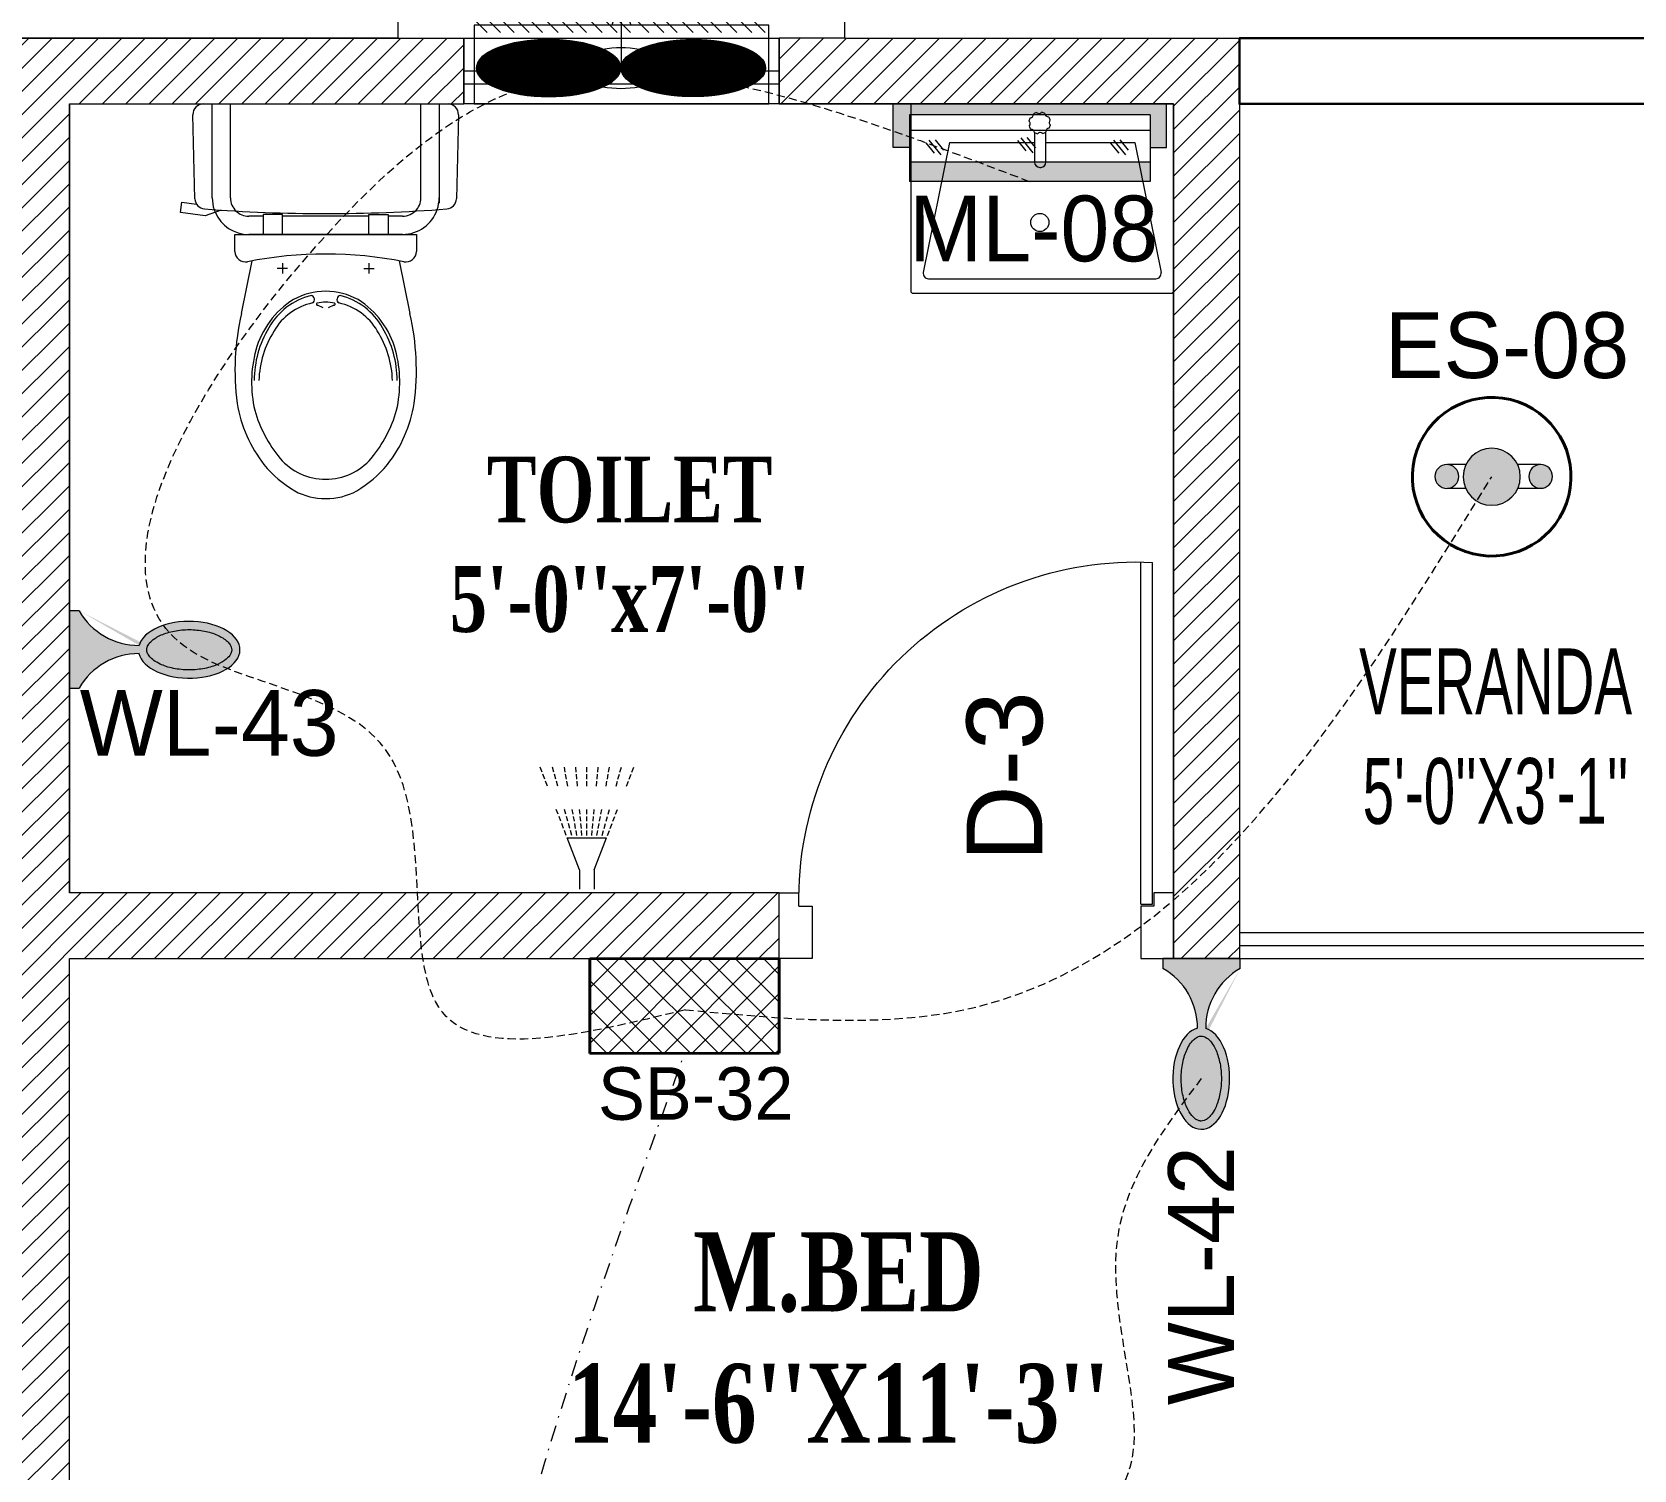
# Model space of a CAD drawing. Header units: inches. Extents: x 109699 to 44449955, y -10987 to 15824140.
# Drawn here: x 197866.7 to 197988.6, y -3349 to -3239.6 of the extents above; entities that cross this region are included whole.
import ezdxf

# ---------------------------------------------------------------- set-up
doc = ezdxf.new("R2010")
doc.units = ezdxf.units.IN
doc.header["$LTSCALE"] = 5
doc.header["$MEASUREMENT"] = 0
for name, pattern in [('ACAD_ISO03W100', [30, 12, -18]), ('DASHDOT', [1, 0.5, -0.25, 0, -0.25]), ('DASHED2', [0.375, 0.25, -0.125])]:
    doc.linetypes.add(name, pattern=pattern)
doc.layers.get('0').update_dxf_attribs({"color": 123})
for name, color, linetype, lineweight in [('@NORMAL', 7, 'Continuous', 5), ('dotted', 8, 'ACAD_ISO03W100', 5), ('E-Con-Point', 5, 'DASHED2', 13), ('E-ES-Energy Saver-Light', 140, 'Continuous', 13), ('E-EX-Exhaust-Fan', 190, 'Continuous', 13), ('E-ML-Mirror-Light', 6, 'Continuous', 13), ('E-SB-Switch-Board', 106, 'Continuous', 18), ('E-WL-Wall-Light', 232, 'Continuous', 15), ('fixture', 255, 'Continuous', 0), ('glass', 140, 'Continuous', 18), ('ha', 252, 'Continuous', 5), ('Low Height wall --- 2', 252, 'Continuous', 30), ('SB', 1, 'DASHDOT', 20), ('WALL-1', 8, 'Continuous', 9), ('wll 01', 7, 'Continuous', 9)]:
    doc.layers.add(name, color=color, linetype=linetype, lineweight=lineweight)
doc.layers.add('T', color=8, linetype='Continuous')
doc.styles.get("Standard").update_dxf_attribs({"font": 'times.ttf'})
doc.styles.add('style2', font='ARIALN.TTF', dxfattribs={"width": 0.75, "height": 3})
doc.styles.add('TEXT-3', font='arial.ttf')

# ---------------------------------------------------------------- blocks, each defined once
blk = doc.blocks.new('bgtrfv')
at = {"layer": 'fixture'}
for p, q in [((21441.97229669015, -26164.40491112152), (21441.97229669015, -26138.40491112152)), ((21442.86003956014, -26164.40491112152), (21442.86003956014, -26138.40491112152)), ((21440.36849646348, -26163.54399991067), (21441.86849646348, -26163.54399991067)), ((21441.86849646348, -26163.54399991067), (21441.86849646348, -26164.54399991067)), ((21470.37322828309, -26163.54399991058), (21468.86849646354, -26163.54399991058)), ((21468.86849646354, -26164.54399991055), (21468.86849646354, -26163.54399991058)), ((21441.86849646348, -26164.54399991067), (21442.86849646348, -26164.54399991067)), ((21442.86003956014, -26164.40491112152), (21441.97229669015, -26164.40491112152)), ((21442.86849646348, -26164.54399991067), (21442.86849646348, -26168.54399991067)), ((21467.86849646354, -26164.54399991055), (21467.86849646354, -26168.54399991055)), ((21468.86849646354, -26164.54399991055), (21467.86849646354, -26164.54399991055)), ((21442.86849646348, -26168.54399991067), (21440.36849646348, -26168.54399991058)), ((21467.86849646354, -26168.54399991055), (21470.36849646351, -26168.54399991055))]:
    blk.add_line(p, q, dxfattribs=at)
blk.add_arc((21443.20467689397, -26164.04399991055), 25.66868977762097, 358.8838658305763, 92.75188722137418, dxfattribs=at)
blk = doc.blocks.new('nhjkkl')
at = {"layer": 'fixture'}
for p, q in [((143549.5901182657, 406.7664480220853), (143549.4378542114, 413.1605533693012)), ((143550.2312347457, 413.9730671772784), (143568.8430790594, 413.9730671772793)), ((143550.9065610597, 406.8304476761043), (143550.9065610476, 413.9730520486739)), ((143552.2954045853, 406.8304476553101), (143552.295404572, 413.9730369089164)), ((143566.7790000358, 406.8304174008415), (143566.7790000629, 413.9730217734107)), ((143568.1677981537, 413.9730520292499), (143568.1677527493, 408.0151220831901)), ((143569.6365050042, 413.160553386321), (143569.4842561156, 406.7664480432288)), ((143568.1677527493, 408.0151220831901), (143568.1677981597, 406.4336438885)), ((143548.4963421248, 405.7263631810149), (143548.607251598, 406.5122054251713)), ((143548.607251598, 406.5122054251713), (143549.7157409937, 406.3564144534005)), ((143551.5813878428, 405.9018777620411), (143550.3819850576, 405.4614186200849)), ((143568.1677981597, 406.4336438885), (143568.1677981659, 406.8304930909451)), ((143550.3819850576, 405.4614186200849), (143548.4963421248, 405.7263631810149)), ((143554.79288887, 405.4416192904139), (143553.6842026946, 405.441619307019)), ((143556.26127781, 405.5678778112876), (143554.7929191489, 405.5678777931987)), ((143554.7929191489, 405.5678777931987), (143554.7929191657, 404.0528211996536)), ((143562.8130511395, 405.4416192901674), (143556.2612324133, 405.4415738736677)), ((143556.261277828, 404.0528211778994), (143556.26127781, 405.5678778112876)), ((143562.8130813948, 404.0528211994076), (143562.8130814172, 405.5678777923752)), ((143562.8130814172, 405.5678777923752), (143564.2813946441, 405.5678778099075)), ((143565.3901262533, 405.4416192910601), (143564.2813644056, 405.4416193076988)), ((143564.2813946441, 405.5678778099075), (143564.2813946615, 404.0528211776734)), ((143552.6374877589, 404.0528211924245), (143566.4367957518, 404.0528211854942)), ((143552.6374877788, 402.7586299086117), (143552.6374877589, 404.0528211924245)), ((143565.3901262723, 404.052821200891), (143553.6842329504, 404.0527757819953)), ((143554.7929191657, 404.0528211996536), (143556.261277828, 404.0528211778994)), ((143564.2813946615, 404.0528211776734), (143562.8130813948, 404.0528211994076)), ((143566.4367957518, 404.0528211854942), (143566.4367957728, 402.7586601782943)), ((143553.1271576377, 398.0362349681834), (143553.9518113588, 402.0500473916766)), ((143556.6404317734, 401.4735209071393), (143555.8468090396, 401.4735208790955)), ((143556.2436128532, 401.8703246815119), (143556.2436128408, 401.076701986922)), ((143562.4338063848, 401.4735208998579), (143563.2274290794, 401.4735208880586)), ((143562.8306252776, 401.870324702267), (143562.8306253056, 401.0767019672573)), ((143565.1223207889, 402.0500776611082), (143565.9471258924, 398.0362349753721)), ((143559.3387398673, 398.4577576346321), (143558.9106931205, 398.6640308240756)), ((143560.1635449936, 398.6640308047001), (143559.7355133987, 398.4577576290383))]:
    blk.add_line(p, q, dxfattribs=at)
for centre, radius, start, end in [((143550.2312440123, 413.179452317064), 0.7936148602690781, 90.00066901502818, 181.3645564982883), ((143568.8430925063, 413.179430154478), 0.7936370229151675, 358.63708330143, 90.00097078565905), ((143550.3835517447, 406.7852967886536), 0.7936573326114393, 181.3608597506466, 265.4936567333053), ((143559.3313820936, 520.4146619905953), 114.7747799088793, 265.4974651529274, 270.1027383364831), ((143553.6835439005, 406.8302100781168), 2.776982850894335, 179.9950977868233, 198.7247616892986), ((143553.6641671368, 406.8219761162256), 2.755988833818937, 198.6919603846717, 203.1962037287053), ((143553.6840397306, 406.830291598628), 1.388635154058973, 179.9935610234081, 226.0579730208608), ((143553.6842363313, 406.8306462703642), 1.389026963752532, 226.0622858634653, 269.9986125244432), ((143559.7429846886, 520.4144736201536), 114.7745915251009, 269.8972652920607, 274.5025384751385), ((143565.3900826332, 406.8305070130612), 2.777685812513137, 270.0009001508976, 341.2746753299377), ((143565.3900696894, 406.8304403121767), 1.388821022269026, 270.0023335401336, 318.9044295561592), ((143565.3903243654, 406.8303071959601), 1.388675674785373, 313.9401349780949, 0.004546975725653977), ((143565.3906436726, 406.8305070680519), 2.777154493287228, 341.2709583579591, 359.9997116367785), ((143568.6908150557, 406.7853051890736), 0.7936651105025501, 274.5057515234096, 358.6385485059807), ((143553.6842451597, 406.830626965949), 2.777851183980603, 203.1970942653883, 269.9997481717924), ((143553.4310986414, 402.7586261222484), 0.7936108626023987, 179.9997266385257, 281.154795170795), ((143559.5371957675, 371.7938538244518), 30.76746556976699, 78.84496378673161, 101.1553274581742), ((143565.6431621761, 402.758675070728), 0.7936335968594284, 258.8438563195717, 359.9989248519769), ((143559.5371492295, 394.6434052969737), 5.084142630955329, 90.00008428513468, 118.9405262423073), ((143559.5371191747, 394.6434638445119), 5.0840840834616, 61.05930362467164, 89.999745580456), ((143560.6030199971, 393.4904633605145), 6.619506932955108, 122.1868749793399, 164.6422486899968), ((143559.691574243, 394.4271028772321), 5.141188323198548, 104.2497094621876, 150.61330759848), ((143559.4569603147, 394.4903639536053), 4.443393787718942, 101.8529499143643, 150.0038868718224), ((143558.3670353377, 399.1001076362847), 0.3155730422259372, 304.1716716939285, 79.21640439466078), ((143558.9034807952, 398.7448373456175), 0.08112774840026897, 120.2938259573558, 275.1003766384382), ((143559.5371535633, 395.9875161606467), 2.906734715241127, 90.00023231647822, 103.4195897572691), ((143559.5371073564, 395.9877092781937), 2.906541597874001, 76.57996402864104, 89.99932147006473), ((143560.1707573169, 398.7448373461996), 0.08112776809779704, 264.8996260535975, 59.706176732827), ((143560.7072330775, 399.1001138847403), 0.3155697011984737, 100.7865058950931, 235.831238595057), ((143559.6173005208, 394.4904147853488), 4.443348715976101, 29.99569182148486, 78.14662877954265), ((143559.3826715294, 394.427120612819), 5.141172952833982, 29.38656240975397, 75.7501605465209), ((143558.4712257037, 393.4904828698247), 6.619494466593977, 15.35760583437553, 57.81297954471867), ((143572.2223725796, 393.6842009728691), 19.58487767572048, 167.1608948101009, 187.3028875654185), ((143546.851903473, 393.6842435729975), 19.58487550162758, 352.6969860827403, 12.83897883790706), ((143561.8666311087, 392.9471293959111), 7.765781522712604, 148.9734116776313, 180.0370825543271), ((143561.9397062611, 392.7187179168407), 7.485059714963107, 147.7595450529205, 178.2898013246998), ((143557.1345394465, 392.7186902103006), 7.485068091722362, 1.71040899528419, 32.24066526655368), ((143557.2076145146, 392.9471021420416), 7.765789141801811, 359.9631185417419, 31.02678941811098), ((143563.4260475728, 392.801147338552), 9.524650229934462, 165.1413266773221, 192.8659346269845), ((143555.6481905647, 392.8011472918486), 9.524650235689958, 347.1340656589409, 14.85867360866212), ((143563.0484980828, 392.9327481596404), 10.39841761455111, 189.6220183945854, 217.9117471889267), ((143556.0257778566, 392.9327181524561), 10.39840516526215, 322.0884090897869, 350.378137884462), ((143563.9317907136, 393.5092300994431), 10.19175081845734, 196.1153299050868, 219.5232582581568), ((143555.1424550462, 393.5091935918356), 10.19173337833671, 320.4769270377624, 343.8848553902324), ((143561.7342255453, 392.2455549454055), 8.94320625309545, 219.6122136137997, 239.3816435217801), ((143559.5040281406, 389.9617490593175), 4.519470302409078, 220.5550458037677, 270.4192277752593), ((143559.5701948642, 389.961814163333), 4.519535626071895, 269.580394858351, 319.4445768290443), ((143557.3400579794, 392.2455549029521), 8.94320622922971, 300.6183568637677, 320.3877867722666), ((143559.4418071491, 388.7049738406661), 4.731726761745959, 241.4348748081609, 271.1544712317944), ((143559.6324764107, 388.7049738002104), 4.731726720728004, 268.8455291001113, 298.565125525756)]:
    blk.add_arc(centre, radius, start, end, dxfattribs=at)
blk = doc.blocks.new('qplaz')
at = {"layer": 'fixture'}
for p, q in [((143569.7800132462, 341.4142088231699), (143569.7800132462, 321.8142088231655)), ((143584.1800132462, 341.61420882317), (143569.9800132462, 341.61420882317)), ((143584.1800132462, 321.6142088231654), (143584.1800132462, 341.61420882317)), ((143570.8861369331, 340.2625714804694), (143570.8861369331, 322.965846165866)), ((143581.2560437616, 338.6539164940569), (143571.3654443752, 340.6546305699137)), ((143581.2560437616, 338.6539164940569), (143581.2560437616, 332.2000209122216)), ((143579.3593405762, 331.8000209122216), (143579.3593405762, 331.7265742452862)), ((143582.0060121824, 332.2000209122216), (143579.7593405762, 332.2000209122216)), ((143579.7593405762, 331.3265742452861), (143582.0559613498, 331.3265742452861)), ((143581.2560437616, 331.3265742452861), (143581.2560437616, 324.5745011522785)), ((143581.2560437616, 324.5745011522785), (143571.3654443752, 322.5737870764217)), ((143569.9800132462, 321.6142088231654), (143584.1800132462, 321.6142088231654))]:
    blk.add_line(p, q, dxfattribs=at)
blk.add_circle((143575.1723653077, 331.7897488839506), 0.6913263923410093, dxfattribs=at)
for centre, radius, start, end in [((143569.9800132462, 341.4142088231699), 0.2000000000000455, 90, 180), ((143571.2861369331, 340.2625714804694), 0.4000000000000909, 78.56426997742129, 180), ((143579.7593405762, 331.8000209122216), 0.399999999999909, 90, 180), ((143579.7593405762, 331.7265742452862), 0.4000000000000909, 180, 270), ((143582.7354837368, 331.8035851411277), 0.8302349482081128, 151.4778612968022, 170.068074453921), ((143581.7676264227, 331.7482369799126), 0.2488769175943618, 313.6286890804716, 52.9172466688434), ((143582.7354837368, 331.8035851411277), 0.8302349482082407, 196.4778612963691, 215.0680744545824), ((143582.0119682067, 332.4488265509969), 0.248876917594301, 268.6286890816223, 7.917246669584689), ((143582.7354837368, 331.8035851411277), 0.8302349482082407, 106.4778612964865, 125.0680744547195), ((143582.6801355756, 332.7714424551863), 0.2488769175942959, 223.6286890812177, 322.9172466696585), ((143582.7354837368, 331.8035851411277), 0.8302349482088563, 61.4778612960077, 80.06807445479153), ((143583.3807251467, 332.5271006712389), 0.248876917594301, 178.6286890807749, 277.9172466688938), ((143582.7354837368, 331.8035851411277), 0.830234948208255, 16.47786129636911, 35.06807445458243), ((143583.7033410509, 331.8589333023399), 0.2488769175943618, 133.6286890804716, 232.9172466688434), ((143582.7354837368, 331.8035851411277), 0.8302349482084354, 331.4778612968021, 350.0680744541255), ((143582.0902423269, 331.0800696110165), 0.2488769175944828, 358.6286890807748, 97.9172466688938), ((143582.7354837368, 331.8035851411277), 0.8302349482086144, 241.4778612960077, 260.0680744547915), ((143582.790831898, 330.8357278270691), 0.2488769175942959, 43.62868908121773, 142.9172466696585), ((143582.7354837368, 331.8035851411277), 0.8302349482082931, 286.4778612964865, 305.0680744547195), ((143583.4589992669, 331.1583437312556), 0.2488769175944828, 88.62868908162226, 187.9172466695847), ((143571.2861369331, 322.965846165866), 0.4000000000000909, 180, 281.4357300225787), ((143569.9800132462, 321.8142088231655), 0.2000000000000455, 180, 270)]:
    blk.add_arc(centre, radius, start, end, dxfattribs=at)
blk = doc.blocks.new('bhgy')
at = {"layer": 'fixture'}
for p, q in [((143575.2772015615, 368.1126747355272), (143574.8957682036, 368.2586983371991)), ((143575.2772015615, 368.1126747355272), (143574.9022015615, 368.2562354637309)), ((143575.8127015615, 367.9076700157136), (143575.4377015615, 368.0512307438592)), ((143575.8127015615, 367.9076700157136), (143575.4377015615, 368.0512307438592)), ((143575.2772015615, 367.2064695406123), (143574.9022015615, 367.3118651087395)), ((143575.8127015615, 367.0559646693407), (143575.4377015615, 367.161360237468)), ((143576.3482015615, 367.7026652958418), (143575.9732015615, 367.8462260240456)), ((143576.3482015615, 367.7026652958418), (143575.9732015615, 367.8462260240456)), ((143576.3482015615, 366.9054597980401), (143575.9732015615, 367.0108553661673)), ((143578.4902015615, 366.8826464164711), (143578.1152015615, 367.0262071446457)), ((143578.4902015615, 366.8826464164711), (143578.1152015615, 367.0262071446457)), ((143579.0257015615, 366.6776416966284), (143578.6507015615, 366.821202424803)), ((143579.0257015615, 366.6776416966284), (143578.6507015615, 366.821202424803)), ((143575.2772015615, 366.3458920605888), (143574.9022015615, 366.4150440963974)), ((143575.8127015615, 366.2471429534605), (143575.4377015615, 366.3162949892401)), ((143576.3482015615, 366.1483938463032), (143575.9732015615, 366.2175458821118)), ((143578.4902015615, 366.3034403129247), (143578.1152015615, 366.408835881052)), ((143578.4902015615, 365.7533974177902), (143578.1152015615, 365.8225494535989)), ((143579.0257015615, 366.1529354416241), (143578.6507015615, 366.2583310097514)), ((143579.0257015615, 365.654648310662), (143578.6507015615, 365.7238003464706)), ((143579.5612015615, 366.4726369767857), (143579.1862015615, 366.6161977049603)), ((143579.5612015615, 366.4726369767857), (143579.1862015615, 366.6161977049603)), ((143579.5612015615, 366.0024305703816), (143579.1862015615, 366.1078261385089)), ((143579.5612015615, 365.5558992035337), (143579.1862015615, 365.6250512393424)), ((143580.0967015615, 366.2676322569139), (143579.7217015615, 366.4111929851176)), ((143580.0967015615, 366.2676322569139), (143579.7217015615, 366.4111929851176)), ((143580.0967015615, 365.851925699081), (143579.7217015615, 365.9573212672083)), ((143582.7198980097, 365.2664250417263), (143580.2842015615, 366.2039250417263)), ((143580.2842015615, 366.2039250417263), (143580.2842015615, 363.2039250417263)), ((143582.7119899517, 365.2664250417263), (143580.2842015615, 366.1958518928266)), ((143582.7119899517, 365.2664250417263), (143580.2842015615, 366.1958518928266)), ((143575.2772015615, 365.513992717734), (143574.9022015615, 365.5481090113869)), ((143575.2772015615, 364.6958867461478), (143574.9022015615, 364.6955482104211)), ((143575.8127015615, 365.4652746504696), (143575.4377015615, 365.4993909440934)), ((143575.8127015615, 364.6963701751781), (143575.4377015615, 364.6960316394513)), ((143576.3482015615, 365.416556583147), (143575.9732015615, 365.4506728767708)), ((143576.3482015615, 364.6968536041793), (143575.9732015615, 364.6965150684525)), ((143578.4902015615, 365.2216843139729), (143578.1152015615, 365.2558006075967)), ((143578.4902015615, 364.6987873203004), (143578.1152015615, 364.6984487845737)), ((143579.0257015615, 365.1729662466794), (143578.6507015615, 365.2070825403032)), ((143579.0257015615, 364.6992707493016), (143578.6507015615, 364.6989322135748)), ((143579.5612015615, 365.1242481793859), (143579.1862015615, 365.1583644730097)), ((143579.5612015615, 364.6997541783319), (143579.1862015615, 364.6994156426051)), ((143580.0967015615, 365.4571500964055), (143579.7217015615, 365.5263021322141)), ((143580.0967015615, 365.0755301120923), (143579.7217015615, 365.1096464057161)), ((143580.0967015615, 364.7002376073331), (143579.7217015615, 364.6998990716063)), ((143582.7119899517, 365.2664250417263), (143584.1813158786, 365.2664250417263)), ((143575.2772015615, 363.8776450359553), (143574.9022015615, 363.8428459541872)), ((143575.8127015615, 363.9273381247301), (143575.4377015615, 363.892539042962)), ((143575.8127015615, 363.1450783686421), (143575.4377015615, 363.0752260035777)), ((143576.3482015615, 363.9770312135049), (143575.9732015615, 363.9422321317077)), ((143576.3482015615, 363.2448275459872), (143575.9732015615, 363.1749751808936)), ((143578.4902015615, 364.1758035685168), (143578.1152015615, 364.1410044867487)), ((143578.4902015615, 363.643824255251), (143578.1152015615, 363.5739718901866)), ((143579.0257015615, 364.2254966572916), (143578.6507015615, 364.1906975755235)), ((143579.0257015615, 363.743573432567), (143578.6507015615, 363.6737210675026)), ((143579.0257015615, 363.2448656472668), (143578.6507015615, 363.138739153085)), ((143579.5612015615, 364.2751897460373), (143579.1862015615, 364.2403906642692)), ((143579.5612015615, 363.843322609883), (143579.1862015615, 363.7734702448186)), ((143579.5612015615, 363.3964142809971), (143579.1862015615, 363.2902877868153)), ((143580.0967015615, 364.3248828348121), (143579.7217015615, 364.290083753044)), ((143580.0967015615, 363.943071787199), (143579.7217015615, 363.8732194221345)), ((143580.0967015615, 363.5479629147273), (143579.7217015615, 363.4418364205164)), ((143580.0967015615, 363.1317562580632), (143579.7217015615, 362.9874186907662)), ((143582.7198980097, 364.1414250417263), (143580.2842015615, 363.2039250417263)), ((143582.7198980097, 364.1414250417263), (143584.1813158786, 364.1414250417263)), ((143575.2772015615, 363.0453291913261), (143574.9022015615, 362.9754768262617)), ((143575.2772015615, 362.1840252112713), (143574.9022015615, 362.0778987170604)), ((143575.8127015615, 362.3355738449725), (143575.4377015615, 362.2294473507616)), ((143576.3482015615, 362.4871224787028), (143575.9732015615, 362.3809959844918)), ((143578.4902015615, 363.0933170135656), (143578.1152015615, 362.9871905193838)), ((143578.4902015615, 362.5134141197602), (143578.1152015615, 362.3690765524632)), ((143579.0257015615, 362.7195281658612), (143578.6507015615, 362.5751905985642)), ((143579.5612015615, 362.9256422119913), (143579.1862015615, 362.7813046446943)), ((143575.2772015615, 361.2767298431543), (143574.9022015615, 361.1323922758572)), ((143575.8127015615, 361.4828438892844), (143575.4377015615, 361.3385063219873)), ((143576.3482015615, 361.6889579353854), (143575.9732015615, 361.5446203680883))]:
    blk.add_line(p, q, dxfattribs=at)
blk = doc.blocks.new('A$C4DCB0E22')
h = blk.add_hatch()
h.set_pattern_fill('ANSI37', color=256, scale=15, angle=90.05046403147966, style=0)
h.set_pattern_definition([(135.0504640314797, (0, 0), (-1.324656962164393, -1.326992438783809), []), (225.0504640314796, (0, 0), (1.326992438783809, -1.324656962164393), [])])
h.paths.add_polyline_path([(0.0158499618895469, -4.176303718850249e-06), (-3.779117417224143e-06, 17.9999888419976), (8.999992730033242, 18.00791571250107), (9.015846471040199, 0.007922694199763214)])
at = {"lineweight": 40}
for p, q in [((-3.779117417224143e-06, 17.9999888419976), (8.999992730033242, 18.00791571250107)), ((0.0158499618895469, -4.176303718850249e-06), (-3.779117417224143e-06, 17.9999888419976)), ((9.015846471040199, 0.007922694199763214), (8.999992730033242, 18.00791571250107)), ((0.0158499618895469, -4.176303718850249e-06), (9.015846471040199, 0.007922694199763214))]:
    blk.add_line(p, q, dxfattribs=at)
blk = doc.blocks.new('E-W-LIGHT')
at = {"linetype": 'ByBlock', "ltscale": 0.5}
h = blk.add_hatch(color=256, dxfattribs=at)
h.dxf.hatch_style = 1
h.set_gradient(color1=(255, 255, 255), color2=(255, 255, 0), name='CYLINDER')
edge = h.paths.add_edge_path()
edge.add_spline(control_points=[(-96.71110423948552, 1.235367220396483), (-96.8976251288622, 1.235367220396483), (-97.08530367817384, 1.204590695443009), (-97.49532330615068, 1.060408411101338), (-97.71769888777162, 0.9452617532663472), (-98.18859363857634, 0.6007580769133996), (-98.4360601757027, 0.3712016227401077), (-98.9274233233457, -0.2076466389563343), (-99.17095937526851, -0.5565722783421756), (-99.79256403547286, -1.649000525487912), (-100.1403411294208, -2.496475964584042), (-100.6655547252501, -4.389078901701514), (-100.8435119435345, -5.433326140728264), (-100.996858843053, -7.577941591604359), (-100.9723680002039, -8.677864733885961), (-100.7253955626443, -10.7881619923927), (-100.5027117058065, -11.79805679996582), (-99.90205506231798, -13.59089832466863), (-99.52349327352754, -14.37265162368595), (-98.79708591162027, -15.46144462183512), (-98.46289770719719, -15.83531695936959), (-97.82402795464219, -16.37320808014224), (-97.52292902289115, -16.53708124557815), (-97.0332651008719, -16.69867335386745), (-96.83300356165012, -16.72444707740215), (-96.42760539585558, -16.70413243760904), (-96.21918910161975, -16.65733367471884), (-95.75858057275782, -16.45705756399432), (-95.50712660475898, -16.30138572900886), (-94.98330090317799, -15.85001415615693), (-94.71221849052682, -15.55449414506236), (-94.18744122004225, -14.82684639582039), (-93.93399672563008, -14.39521060388152), (-93.32240182252819, -13.09860869282319), (-93.0057716383552, -12.13470487732181), (-92.57508722519842, -10.03980369670334), (-92.46055768618565, -8.90959698224412), (-92.45565766659526, -6.646794607945969), (-92.56528275998282, -5.514732191470296), (-92.98715107886524, -3.412587944823316), (-93.29985699109132, -2.443281268231641), (-93.99092435031811, -0.9549615958549695), (-94.34810290115182, -0.3877643056552464), (-95.07582621573985, 0.4836147841888085), (-95.44374809115733, 0.7854262440646148), (-96.01798165069457, 1.105607693885873), (-96.24029005175481, 1.180327462172805), (-96.53763867025813, 1.228459302029147), (-96.62438560181026, 1.235367220396483), (-96.71110423948552, 1.235367220396483)], knot_values=[0, 0, 0, 0, 0.194197829587449, 0.194197829587449, 0.388395659174898, 0.388395659174898, 0.582593488762347, 0.582593488762347, 0.776791318349796, 0.776791318349796, 1.110216687407361, 1.110216687407361, 1.443642056464925, 1.443642056464925, 1.77706742552249, 1.77706742552249, 2.110492794580054, 2.110492794580054, 2.443918163637619, 2.443918163637619, 2.701496175378678, 2.701496175378678, 2.959074187119738, 2.959074187119738, 3.169612053741, 3.169612053741, 3.380149920362263, 3.380149920362263, 3.590687786983526, 3.590687786983526, 3.801225653604789, 3.801225653604789, 4.011763520226051, 4.011763520226051, 4.360140390670959, 4.360140390670959, 4.708517261115867, 4.708517261115867, 5.056894131560775, 5.056894131560775, 5.405271002005684, 5.405271002005684, 5.69307956715584, 5.69307956715584, 5.980888132305996, 5.980888132305996, 6.192897451070847, 6.192897451070847, 6.283185307179586, 6.283185307179586, 6.283185307179586, 6.283185307179586], degree=3, periodic=0)
at = {"layer": 'E-WL-Wall-Light', "linetype": 'ByBlock', "ltscale": 0.5}
h = blk.add_hatch(color=256, dxfattribs=at)
h.dxf.hatch_style = 1
edge = h.paths.add_edge_path()
edge.add_ellipse((-96.71110423948552, -7.740473765769313), major_axis=(0, 10.71660606041263), ratio=0.559300439547623, start_angle=187.7376784571124, end_angle=531.0374031504149)
edge.add_arc((-112.001170541625, -18.46997501720373), 14.35701343791298, -60.53601194170483, 0.5736542653427819, ccw=False)
edge.add_line((-104.9392941575301, -30.97012448799713), (-104.939294157532, -33.06572841662167))
edge.add_line((-104.939294157532, -33.06572841662167), (-88.60969415754215, -33.06572841666017))
edge.add_line((-88.60969415754215, -33.06572841666017), (-88.60969415754002, -30.97012448799946))
edge.add_arc((-81.54781777344922, -18.46997501720374), 14.35701343791298, 179.559619270027, 240.5360119417236, ccw=False)
edge = h.paths.add_edge_path(flags=16)
edge.add_spline(control_points=[(-96.71110423948552, 1.235367220396483), (-96.8976251288622, 1.235367220396483), (-97.08530367817384, 1.204590695443009), (-97.49532330615068, 1.060408411101338), (-97.71769888777162, 0.9452617532663472), (-98.18859363857634, 0.6007580769133996), (-98.4360601757027, 0.3712016227401077), (-98.9274233233457, -0.2076466389563343), (-99.17095937526851, -0.5565722783421756), (-99.79256403547286, -1.649000525487912), (-100.1403411294208, -2.496475964584042), (-100.6655547252501, -4.389078901701514), (-100.8435119435345, -5.433326140728264), (-100.996858843053, -7.577941591604359), (-100.9723680002039, -8.677864733885961), (-100.7253955626443, -10.7881619923927), (-100.5027117058065, -11.79805679996582), (-99.90205506231798, -13.59089832466863), (-99.52349327352754, -14.37265162368595), (-98.79708591162027, -15.46144462183512), (-98.46289770719719, -15.83531695936959), (-97.82402795464219, -16.37320808014224), (-97.52292902289115, -16.53708124557815), (-97.0332651008719, -16.69867335386745), (-96.83300356165012, -16.72444707740215), (-96.42760539585558, -16.70413243760904), (-96.21918910161975, -16.65733367471884), (-95.75858057275782, -16.45705756399432), (-95.50712660475898, -16.30138572900886), (-94.98330090317799, -15.85001415615693), (-94.71221849052682, -15.55449414506236), (-94.18744122004225, -14.82684639582039), (-93.93399672563008, -14.39521060388152), (-93.32240182252819, -13.09860869282319), (-93.0057716383552, -12.13470487732181), (-92.57508722519842, -10.03980369670334), (-92.46055768618565, -8.90959698224412), (-92.45565766659526, -6.646794607945969), (-92.56528275998282, -5.514732191470296), (-92.98715107886524, -3.412587944823316), (-93.29985699109132, -2.443281268231641), (-93.99092435031811, -0.9549615958549695), (-94.34810290115182, -0.3877643056552464), (-95.07582621573985, 0.4836147841888085), (-95.44374809115733, 0.7854262440646148), (-96.01798165069457, 1.105607693885873), (-96.24029005175481, 1.180327462172805), (-96.53763867025813, 1.228459302029147), (-96.62438560181026, 1.235367220396483), (-96.71110423948552, 1.235367220396483)], knot_values=[0, 0, 0, 0, 0.194197829587449, 0.194197829587449, 0.388395659174898, 0.388395659174898, 0.582593488762347, 0.582593488762347, 0.776791318349796, 0.776791318349796, 1.110216687407361, 1.110216687407361, 1.443642056464925, 1.443642056464925, 1.77706742552249, 1.77706742552249, 2.110492794580054, 2.110492794580054, 2.443918163637619, 2.443918163637619, 2.701496175378678, 2.701496175378678, 2.959074187119738, 2.959074187119738, 3.169612053741, 3.169612053741, 3.380149920362263, 3.380149920362263, 3.590687786983526, 3.590687786983526, 3.801225653604789, 3.801225653604789, 4.011763520226051, 4.011763520226051, 4.360140390670959, 4.360140390670959, 4.708517261115867, 4.708517261115867, 5.056894131560775, 5.056894131560775, 5.405271002005684, 5.405271002005684, 5.69307956715584, 5.69307956715584, 5.980888132305996, 5.980888132305996, 6.192897451070847, 6.192897451070847, 6.283185307179586, 6.283185307179586, 6.283185307179586, 6.283185307179586], degree=3, periodic=0)
for p, q in [((-104.9392941575301, -30.97012448799713), (-104.939294157532, -33.06572841662167)), ((-104.939294157532, -33.06572841662167), (-88.60969415754215, -33.06572841666017)), ((-88.60969415754215, -33.06572841666017), (-88.60969415754002, -30.97012448803655))]:
    blk.add_line(p, q)
at = {"linetype": 'ByBlock', "ltscale": 0.5}
for centre, start, end in [((-112.001170541625, -18.46997501720374), 299.4639880582952, 0.5736542653427851), ((-81.54781777344922, -18.46997501720374), 179.4263457346572, 240.5360119417045)]:
    blk.add_arc(centre, 14.35701343791298, start, end, dxfattribs=at)
blk.add_ellipse((-96.71110423948552, -7.740473765769313), major_axis=(0, 10.71660606041263), ratio=0.559300439547623, start_param=3.276640619127039, end_param=9.268351136215248, dxfattribs=at)
blk.add_open_spline([(-96.71110423948552, 1.235367220396483), (-96.8976251288622, 1.235367220396483), (-97.08530367817384, 1.204590695443009), (-97.49532330615068, 1.060408411101338), (-97.71769888777162, 0.9452617532663472), (-98.18859363857634, 0.6007580769133996), (-98.4360601757027, 0.3712016227401077), (-98.9274233233457, -0.2076466389563343), (-99.17095937526851, -0.5565722783421756), (-99.79256403547286, -1.649000525487912), (-100.1403411294208, -2.496475964584042), (-100.6655547252501, -4.389078901701514), (-100.8435119435345, -5.433326140728264), (-100.996858843053, -7.577941591604359), (-100.9723680002039, -8.677864733885961), (-100.7253955626443, -10.7881619923927), (-100.5027117058065, -11.79805679996582), (-99.90205506231798, -13.59089832466863), (-99.52349327352754, -14.37265162368595), (-98.79708591162027, -15.46144462183512), (-98.46289770719719, -15.83531695936959), (-97.82402795464219, -16.37320808014224), (-97.52292902289115, -16.53708124557815), (-97.0332651008719, -16.69867335386745), (-96.83300356165012, -16.72444707740215), (-96.42760539585558, -16.70413243760904), (-96.21918910161975, -16.65733367471884), (-95.75858057275782, -16.45705756399432), (-95.50712660475898, -16.30138572900886), (-94.98330090317799, -15.85001415615693), (-94.71221849052682, -15.55449414506236), (-94.18744122004225, -14.82684639582039), (-93.93399672563008, -14.39521060388152), (-93.32240182252819, -13.09860869282319), (-93.0057716383552, -12.13470487732181), (-92.57508722519842, -10.03980369670334), (-92.46055768618565, -8.90959698224412), (-92.45565766659526, -6.646794607945969), (-92.56528275998282, -5.514732191470296), (-92.98715107886524, -3.412587944823316), (-93.29985699109132, -2.443281268231641), (-93.99092435031811, -0.9549615958549695), (-94.34810290115182, -0.3877643056552464), (-95.07582621573985, 0.4836147841888085), (-95.44374809115733, 0.7854262440646148), (-96.01798165069457, 1.105607693885873), (-96.24029005175481, 1.180327462172805), (-96.53763867025813, 1.228459302029147), (-96.62438560181026, 1.235367220396483), (-96.71110423948552, 1.235367220396483)], degree=3, knots=[0, 0, 0, 0, 0.194197829587449, 0.194197829587449, 0.388395659174898, 0.388395659174898, 0.582593488762347, 0.582593488762347, 0.776791318349796, 0.776791318349796, 1.110216687407361, 1.110216687407361, 1.443642056464925, 1.443642056464925, 1.77706742552249, 1.77706742552249, 2.110492794580054, 2.110492794580054, 2.443918163637619, 2.443918163637619, 2.701496175378678, 2.701496175378678, 2.959074187119738, 2.959074187119738, 3.169612053741, 3.169612053741, 3.380149920362263, 3.380149920362263, 3.590687786983526, 3.590687786983526, 3.801225653604789, 3.801225653604789, 4.011763520226051, 4.011763520226051, 4.360140390670959, 4.360140390670959, 4.708517261115867, 4.708517261115867, 5.056894131560775, 5.056894131560775, 5.405271002005684, 5.405271002005684, 5.69307956715584, 5.69307956715584, 5.980888132305996, 5.980888132305996, 6.192897451070847, 6.192897451070847, 6.283185307179586, 6.283185307179586, 6.283185307179586, 6.283185307179586], dxfattribs=at)
blk = doc.blocks.new('E-MIRROR')
at = {"linetype": 'ByBlock', "ltscale": 0.5}
h = blk.add_hatch(color=256, dxfattribs=at)
h.dxf.hatch_style = 1
h.paths.add_polyline_path([(-3.803825716282212, 2.446194755687683), (-4.624919714406442, 2.446194755687683), (-4.62491971440644, 1.06206045303217), (-16.82861533086331, 1.06206045303217), (-16.82861533086331, 2.446194755687683), (-17.64970932898754, 2.446194755687683), (-17.64970932898754, 0.6069118485903171), (-3.803825716282212, 0.6069118485903171)])
h.paths.add_polyline_path([(-4.624919714406442, 3.884460453032168), (-16.82861533086331, 3.884460453032168), (-16.82861533086331, 3.048292623822446), (-4.624919714406442, 3.048292623822446)])
for p, q in [((-4.624919714406442, 3.88446045303217, 10051), (-16.82861533086331, 3.88446045303217, 10051)), ((-16.82861533086331, 1.062060453032171, 10051), (-16.82861533086331, 3.88446045303217, 10051)), ((-4.624919714406442, 1.062060453032171, 10051), (-4.624919714406442, 3.88446045303217, 10051)), ((-16.82861533086331, 3.048292623822448, 10051), (-4.624919714406442, 3.048292623822448, 10051)), ((-15.84009277979034, 2.134810924049816, -4132.9712), (-15.23268653038967, 2.757759762277937, -4132.9712)), ((-6.4823312140197, 2.134810924050456, -4132.9712), (-5.874924964619035, 2.75775976227858, -4132.9712)), ((-16.82861533086331, 2.446194755687686, 10051), (-17.64970932898754, 2.446194755687686, 10051)), ((-17.64970932898754, 2.446194755687686, 10051), (-17.64970932898754, 0.6069118485903177, 10051)), ((-16.00565070650659, 2.247419289612556, 2959.014400000002), (-15.57607335201684, 2.686018207375187, 2959.014400000002)), ((-15.52937958076724, 2.121438535564381, 2959.014400000002), (-15.09980222627749, 2.560037453327011, 2959.014400000002)), ((-11.35052072305241, 2.152482457534203, 2959.014400000002), (-10.92094336856267, 2.591081375296835, 2959.014400000002)), ((-11.18496279633616, 2.039874091971463, -4132.9712), (-10.5775565469355, 2.662822930199585, -4132.9712)), ((-10.87424959731306, 2.026501703486027, 2959.014400000002), (-10.44467224282331, 2.465100621248658, 2959.014400000002)), ((-6.647889140735954, 2.247419289613197, 2959.014400000002), (-6.218311786246209, 2.686018207375829, 2959.014400000002)), ((-6.171618014996598, 2.121438535565022, 2959.014400000002), (-5.742040660506856, 2.560037453327653, 2959.014400000002)), ((-4.624919714406442, 2.446194755687686, 10051), (-3.803825716282212, 2.446194755687686, 10051)), ((-3.803825716282212, 2.446194755687686, 10051), (-3.803825716282212, 0.6069118485903177, 10051)), ((-16.82861533086331, 1.706557592298256, 10051), (-4.624919714406442, 1.706557592298256, 10051)), ((-4.624919714406442, 1.062060453032171, 10051), (-16.82861533086331, 1.062060453032171, 10051)), ((-17.64970932898754, 0.6069118485903177, 10051), (-3.803825716282212, 0.6069118485903177, 10051))]:
    blk.add_line(p, q)
blk = doc.blocks.new('A$C1C755710')
at = {"linetype": 'ByBlock', "ltscale": 0.5}
h = blk.add_hatch(dxfattribs=at)
h.set_pattern_fill('ANSI31', color=256)
h.set_pattern_definition([(45, (0, 0), (-0.08838834764831843, 0.08838834764831845), [])])
edge = h.paths.add_edge_path()
edge.add_ellipse((199.1649073579174, 94.51384083836456), major_axis=(191.0280833619181, 3.971377967073551e-11), ratio=0.3951307893636453, start_angle=-2.146606530950382e-05, end_angle=6.29936271653392)
edge.add_ellipse((199.1649073579174, 94.51384083836456), major_axis=(191.0280833619181, 3.971377967073551e-11), ratio=0.3951307893636453, start_angle=6.29936271653392, end_angle=41.72868663856591)
edge.add_ellipse((199.1649073579174, 94.51384083836456), major_axis=(191.0280833619181, 3.971377967073551e-11), ratio=0.3951307893636453, start_angle=41.72868663856591, end_angle=359.9999785339347)
edge = h.paths.add_edge_path()
edge.add_ellipse((581.2210740817536, 94.51384083836456), major_axis=(-191.0280833619181, 3.971377967073551e-11), ratio=0.3951307893636453, start_angle=2.146606529957221e-05, end_angle=318.2713133614341)
edge.add_ellipse((581.2210740817536, 94.51384083836456), major_axis=(-191.0280833619181, 3.971377967073551e-11), ratio=0.3951307893636453, start_angle=318.2713133614341, end_angle=360.0000214660653)
at = {"ltscale": 2}
for p, q in [((389.0395967610093, 285.5447172545246), (364.2144678700133, 207.9370213896327)), ((389.0395967610093, 102.7958703805634), (389.0395967610093, 285.5447172545246)), ((389.0395967610093, 285.5447172545246), (413.8647256520053, 207.9370213896327)), ((9.237156729897833, 188.2013995007728), (49.73115919703559, 228.6954019679106)), ((44.42906965014117, 188.2013995007728), (84.92307211727893, 228.6954019679106)), ((83.87120178474288, 188.2013995007728), (124.3652042518806, 228.6954019679106)), ((124.5506794197281, 188.2013995007728), (165.0446818868659, 228.6954019679106)), ((159.7425923399715, 188.2013995007728), (200.2365948071092, 228.6954019679106)), ((199.1847244745732, 188.2013995007728), (239.6787269417109, 228.6954019679106)), ((241.5598876592558, 188.2013995007728), (282.0538901263935, 228.6954019679106)), ((276.7518005794991, 188.2013995007728), (317.2458030466369, 228.6954019679106)), ((316.1939327141008, 188.2013995007728), (356.6879351812386, 228.6954019679106)), ((365.3524135401385, 188.2013995007728), (405.8464160072763, 228.6954019679106)), ((400.5443264603819, 188.2013995007728), (441.0383289275196, 228.6954019679106)), ((439.9864585949836, 188.2013995007728), (480.4804610621213, 228.6954019679106)), ((481.5137070744968, 188.2013995007728), (522.0077095416345, 228.6954019679106)), ((516.7056199947401, 188.2013995007728), (557.1996224618779, 228.6954019679106)), ((556.1477521293418, 188.2013995007728), (596.6417545964796, 228.6954019679106)), ((597.6751444695255, 188.2013995007728), (638.1691469366633, 228.6954019679106)), ((632.8670573897689, 188.2013995007728), (673.3610598569066, 228.6954019679106)), ((672.3091895243706, 188.2013995007728), (712.8031919915084, 228.6954019679106)), ((708.7490936335089, 188.2013995007728), (749.2430961006467, 228.6954019679106)), ((743.9410065537522, 188.2013995007728), (784.43500902089, 228.6954019679106))]:
    blk.add_line(p, q, dxfattribs=at)
blk.add_lwpolyline([(-2.91038304567337e-11, 207.9370213896327), (777.604823705391, 207.9370213896327), (777.604823705391, -2.91038304567337e-11), (-2.91038304567337e-11, -2.91038304567337e-11)], close=True, dxfattribs=at)
for centre, start, end in [((390.1929907198355, -134.2364891821926), 80.14559333652657, 99.85440666347343), ((390.1929907198355, 323.2641150363197), 260.1455933365266, 279.8544066634735)]:
    blk.add_arc(centre, 283.1687490877094, start, end, dxfattribs=at)
at = {"extrusion": (0, 0, -1)}
blk.add_ellipse((199.1649073579174, 94.51384083836456), major_axis=(191.0280833619181, 3.971377967073551e-11), ratio=0.3951307893636453, dxfattribs=at)
blk.add_ellipse((581.2210740817536, 94.51384083836456), major_axis=(-191.0280833619181, 3.971377967073551e-11), ratio=0.3951307893636453)
blk = doc.blocks.new('A$C63FA2F8C')
at = {"linetype": 'ByBlock', "ltscale": 0.5}
h = blk.add_hatch(color=256, dxfattribs=at)
h.dxf.hatch_style = 1
h.paths.add_polyline_path([(337.2288066126173, 261.8435315283132, 1), (186.444764951407, 261.8435315283132, 1)])
h.paths.add_polyline_path([(174.7543875355803, 261.112525689078, 1), (111.9624450998782, 261.112525689078, 1)])
h.paths.add_polyline_path([(359.7620794158132, 260.9155295394245, 1), (422.5540218515153, 260.9155295394245, 1)])
at = {"ltscale": 2}
for p, q in [((193.2174023309955, 293.0739176886738), (145.2272237805882, 293.0739176886738)), ((391.274980574695, 293.0739176886738), (330.4561692330288, 293.0739176886738)), ((193.5781424691202, 229.8323706932948), (145.2272237805882, 229.8323706932948)), ((391.274980574695, 229.8323706932948), (330.0954290949041, 229.8323706932948))]:
    blk.add_line(p, q, dxfattribs=at)
for centre, radius in [((261.8367857820122, 261.8435315283132), 75.39202083060518), ((143.3584163177293, 261.112525689078), 31.39597121785105), ((391.1580506336642, 260.9155295394245), 31.39597121785105)]:
    blk.add_circle(centre, radius, dxfattribs=at)
at = {"lineweight": 40}
blk.add_ellipse((261.8367857820122, 261.8435315283132), major_axis=(-89.30196609760064, 189.4862523083066), ratio=0.9999999999956461, start_param=-1.547953900145618, end_param=4.735231407033968, dxfattribs=at)

msp = doc.modelspace()

# ---------------------------------------------------------------- hatches: boundary and pattern name
at = {"layer": '@NORMAL'}
h = msp.add_hatch(dxfattribs=at)
h.set_pattern_fill('ANSI31', scale=10, angle=-7.63333123551244e-14, style=0)
h.set_pattern_definition([(44.99999999999984, (180288.0057856818, 2542407.827886132), (-0.8838834764831834, 0.8838834764831853), [])])
h.paths.add_polyline_path([(197953.5662430571, -3245.085265669766), (197953.5662430572, -3310.085265669766), (197958.5662430574, -3310.085265669766), (197958.5662430574, -3240.085265669766), (197928.5662430574, -3240.0852656693), (197923.5662430574, -3240.0852656693), (197923.5662430574, -3245.085265669766)])
at = {"layer": 'ha'}
h = msp.add_hatch(dxfattribs=at)
h.set_pattern_fill('ANSI31', scale=10, angle=-7.63333123551244e-14, style=0)
h.set_pattern_definition([(44.99999999999989, (143705.1675602943, 2531118.532228567), (-0.8838834764831833, 0.8838834764831855), [])])
h.paths.add_polyline_path([(197899.5662430574, -3245.085265669766), (197899.5662430574, -3240.0852656693), (197894.5662430574, -3240.0852656693), (197894.5662430574, -3240.085265668835), (197864.5662430574, -3240.085265669766), (197864.5662430574, -3250.578614970929), (197842.5662063987, -3250.578614970464), (197842.5666210297, -3250.5786149709), (197837.5666210297, -3250.5786149709), (197837.5662891573, -3255.578614970929), (197864.5662430574, -3255.578614970929), (197864.5662430574, -3309.792093503549), (197816.5709015594, -3309.792093503549), (197816.5661697398, -3314.792093503549), (197864.5662430575, -3314.792093503549), (197864.5688736131, -3489.007487029097), (197870.5662430575, -3489.007487029097), (197870.5662430575, -3484.007761417683), (197869.5662430575, -3484.007761417683), (197869.5662430575, -3310.085265669766), (197923.5662430572, -3310.085265669766), (197923.5615112376, -3305.085265669766), (197869.5662430575, -3305.085265669766), (197869.5662430574, -3245.085265669766)])

# ---------------------------------------------------------------- linework, layer by layer
at = {"layer": '@NORMAL'}
for p, q in [((197923.5662430574, -3240.0852656693, 0.263215849959245), (197923.5662430574, -3245.0852656693, 0.263215849959245)), ((197923.5662430574, -3240.0852656693, 0.3632158499592464), (197923.5662430574, -3245.0852656693, 0.3632158499592464)), ((197928.5662430574, -3240.0852656693, 0.3632158499592464), (197958.5662430574, -3240.0852656693, 0.3632158499592464)), ((197958.5662430574, -3240.0852656693, 0.3632158499592464), (197958.5662430574, -3305.0852656693, 0.3632158499592535)), ((197923.5662430574, -3245.0852656693, 0.3632158499592464), (197953.5662430574, -3245.0852656693, 0.3632158499592464)), ((197953.5662430574, -3245.0852656693, 0.3632158499592464), (197953.5662430574, -3297.007487029097, 0.3632158499592535)), ((197953.5662430574, -3245.0852656693, 1.50166027714635), (197953.5662430574, -3305.0852656693, 0.3016602771500203)), ((197923.5662430574, -3310.0852656693, 0.5632158499590716), (197923.5662430574, -3305.0852656693, 0.5632158499590716)), ((197953.5662430574, -3305.0852656693, 0.5632158499590716), (197953.5662430574, -3310.0852656693, 0.5632158499590716)), ((197958.5662430574, -3305.0227656693, 0.4632158499588925), (197958.5662430574, -3310.0852656693, -16.34140764060196)), ((197953.5662430574, -3310.0852656693, 0.663215849959073), (197958.5662430574, -3310.0852656693, -16.24140764060196))]:
    msp.add_line(p, q, dxfattribs=at)
at = {"layer": 'dotted', "ltscale": 0.3, "elevation": 0.2632158499592379}
msp.add_lwpolyline([(197928.5662430574, -3240.0852656693), (197928.5662430574, -3230.0852656693), (197894.5662430574, -3230.0852656693), (197894.5662430574, -3240.085265668835)], dxfattribs=at)
at = {"layer": 'E-Con-Point', "ltscale": 0.5}
for points in [[(197916.4312528743, -3313.976424502518), (197897.9486705449, -3314.169123155827, 0.526431699918497), (197893.5151100589, -3294.051911084538), (197878.6859735428, -3286.595073030161, 0.263215849959245), (197890.4418852788, -3253.616726728586, 16.63151986974967), (197911.4948711333, -3242.5852656693, 0.263215849959245), (197942.6263821367, -3250.986560708011, 0.3632158499585785)], [(197916.4312528743, -3313.976424502518), (197937.3399000506, -3314.029984153389), (197977.7604674761, -3273.435349087214, 0.2650851247153334)], [(197955.669154173, -3319.204996154872, 0.5632158499590716), (197949.2646000194, -3331.52426882576), (197950.5366701128, -3346.990209229085, -0.1214475790990548), (197900.6152394708, -3352.896509305447, 0.526431699918497), (197874.8403230151, -3357.724960325217), (197871.6451965301, -3390.396886179926, 0.263215849959245), (197873.0582445504, -3410.226026778972, 0.263215849959245), (197910.5657019471, -3480.406446457628, 0.1785524209039124), (197930.6589771306, -3479.910943125344, 0.4417682708631645), (197942.9472453539, -3474.887763516022, 0.2632158499592521), (197939.5751785071, -3429.941905420161, 0.2632158499592521), (197936.9980088228, -3390.476310571138, 0.0857903163960998)]]:
    msp.add_spline(points, degree=3, dxfattribs=at)
at = {"layer": 'glass'}
for p, q in [((197923.5662430574, -3242.5852656693, 0.263215849959245), (197899.5662430574, -3242.5852656693, 0.263215849959245)), ((197923.5662430574, -3243.5852656693, 0.263215849959245), (197899.5662430574, -3243.5852656693, 0.263215849959245)), ((197958.5662430574, -3308.0852656693, 0.2632158499592379), (197994.2204029441, -3308.0852656693, -8.80086998187944)), ((197958.5662430574, -3309.0852656693, 0.2632158499592379), (197994.2204029441, -3309.0852656693, -8.80086998187944)), ((197958.5662430574, -3310.0852656693, 0.2632158499592379), (197994.2204029441, -3310.0852656693, -8.80086998187944))]:
    msp.add_line(p, q, dxfattribs=at)
at = {"layer": 'glass', "elevation": 0.263215849959245}
msp.add_lwpolyline([(197899.5662430574, -3245.0852656693), (197899.5662430574, -3240.0852656693), (197923.5662430574, -3240.0852656693), (197923.5662430574, -3245.0852656693)], close=True, dxfattribs=at)
at = {"layer": 'ha'}
for p, q in [((197864.5662430574, -3240.0852656693, 0.3632158499592464), (197894.5662430574, -3240.0852656693, 0.3632158499592464)), ((197899.5662430574, -3240.0852656693, 0.263215849959245), (197899.5662430574, -3245.0852656693, 0.263215849959245)), ((197899.5662430574, -3240.0852656693, 0.3632158499592464), (197899.5662430574, -3245.0852656693, 0.3632158499592464)), ((197869.5662430575, -3245.0852656693, 0.263215849959245), (197869.5662430575, -3305.0852656693, 0.2632158499592521)), ((197869.5662430574, -3245.0852656693, 0.3632158499592464), (197899.5662430574, -3245.0852656693, 0.3632158499592464))]:
    msp.add_line(p, q, dxfattribs=at)
at = {"layer": 'ha', "color": 7, "elevation": 0.5632158499590716}
msp.add_lwpolyline([(197869.5662430574, -3310.0852656693), (197923.5662430574, -3310.0852656693), (197923.5662430574, -3305.0852656693), (197869.5662430574, -3305.0852656693)], dxfattribs=at)
at = {"layer": 'Low Height wall --- 2', "elevation": 0.6807836815705848}
msp.add_lwpolyline([(198000.9787188366, -3240.085265670697), (197958.5662430574, -3240.085265670697), (197958.5662430574, -3245.0852656693), (198000.9787188366, -3245.0852656693)], close=True, dxfattribs=at)
at = {"layer": 'SB', "ltscale": 0.5}
msp.add_spline([(197918.1664303259, -3480.511375934195), (197899.8436712726, -3424.048835102894), (197898.7030551972, -3380.207943906371), (197916.3705052463, -3317.293690390589, 0.263215849959245)], degree=3, dxfattribs=at)
at = {"layer": 'WALL-1'}
for points, elevation in [([(197894.5662430574, -3240.085265669766), (197864.5662430574, -3240.085265669766), (197864.5662430574, -3250.578614970929), (197842.5662063987, -3250.578614970929)], 0.263215849959245), ([(197894.5662430574, -3240.085265669766), (197894.5662430574, -3240.085265669766), (197894.5662430574, -3240.0852656693), (197899.5662430574, -3240.0852656693), (197899.5662430574, -3240.085265669766)], -0.02144757909902495), ([(197899.5662430574, -3245.085265669766), (197899.566243057, -3240.085265669766)], 0.263215849959245), ([(197923.5662430574, -3245.085265669766), (197923.5662430579, -3240.085265669766)], 0.2632158499592379), ([(197928.5662430574, -3240.085265669766), (197958.5662430574, -3240.085265669766), (197958.5662430574, -3310.085265669766), (197953.5662430572, -3310.085265669766), (197953.5662430571, -3245.085265669766), (197923.5662430574, -3245.085265669766)], 0.2632158499592379), ([(197928.5662430574, -3240.085265669766), (197928.5662430574, -3240.0852656693), (197923.5662430574, -3240.0852656693), (197923.5662430574, -3240.085265669766)], -0.02144757909902495), ([(197837.5662063987, -3250.578614970929), (197837.5662891573, -3255.578614970929), (197864.5662430574, -3255.578614970929), (197864.5662430574, -3309.792093503549), (197816.5709015594, -3309.792093503549), (197816.5661697398, -3314.792093503549), (197864.5662430575, -3314.792093503549), (197864.5688736131, -3489.007487029097), (197870.5662430575, -3489.007487029097), (197870.5662430575, -3484.007761417683), (197869.5662430575, -3484.007761417683), (197869.5662430575, -3310.085265669766), (197923.5662430572, -3310.085265669766), (197923.5615112376, -3305.085265669766), (197869.5662430575, -3305.085265669766), (197869.5662430574, -3245.085265669766), (197899.5662430574, -3245.085265669766)], 0.263215849959245)]:
    msp.add_lwpolyline(points, dxfattribs=dict(at, elevation=elevation))

# ---------------------------------------------------------------- block references
at = {"layer": '@NORMAL'}
msp.add_blockref('nhjkkl', (54329.52898978724, -3659.05833284708, 16.63151986974967), dxfattribs=at)
at = {"layer": '@NORMAL', "rotation": 89.99999999999991}
msp.add_blockref('qplaz', (198275.1804518802, -146829.2652789162, 16.65979575710053), dxfattribs=at)
at = {"layer": '@NORMAL', "xscale": -1}
msp.add_blockref('bgtrfv', (219393.9347395207, 22858.45873424103, 0.5632158499590716), dxfattribs=at)
at = {"layer": '@NORMAL', "xscale": -1, "rotation": 90}
msp.add_blockref('bhgy', (198273.6365268681, 140279.3843366915, 0.493916306060374), dxfattribs=at)
at = {"layer": 'E-ES-Energy Saver-Light', "xscale": -0.02880000000004657, "yscale": 0.02880000000004657, "zscale": 0.02880000000004657, "rotation": 180}
msp.add_blockref('A$C63FA2F8C', (197970.2195680455, -3265.894255379187, 0.2650851247153334), dxfattribs=at)
at = {"layer": 'E-EX-Exhaust-Fan', "xscale": -0.02880000000732252, "yscale": 0.02880000000732252, "zscale": 0.02880000000732252}
msp.add_blockref('A$C1C755710', (197922.7637525216, -3245.075623458438, 0.263215849959245), dxfattribs=at)
at = {"layer": 'E-ML-Mirror-Light', "xscale": -1.50043415340042, "yscale": 1.800520984101695, "zscale": 1.50043415340042, "rotation": 180}
msp.add_blockref('E-MIRROR', (197958.7211904832, -3243.992508150413, -15080.50045997766), dxfattribs=at)
at = {"layer": 'E-SB-Switch-Board', "xscale": 0.8002315484918654, "yscale": 0.8002315484918654, "zscale": 0.8002315484918654, "rotation": 270}
msp.add_blockref('A$C4DCB0E22', (197909.1620841135, -3310.085268939962, 0.263215849959245), dxfattribs=at)
at = {"layer": 'E-WL-Wall-Light', "xscale": 0.3601041968213394, "yscale": 0.3601041968213394, "zscale": 0.3601041968213394}
for p, rotation in [((197881.4733506312, -3321.421147546026, 0.263215849959245), 270), ((197920.8430796571, -3321.992373243311, 0.5632158499590716), 180)]:
    msp.add_blockref('E-W-LIGHT', p, dxfattribs=dict(at, rotation=rotation))

# ---------------------------------------------------------------- texts
at = {"layer": 'E-ES-Energy Saver-Light', "insert": (197969.6325712557, -3265.997631203844, 0.2650851247153334), "char_height": 5, "width": 17.82501602027332, "attachment_point": 7}
msp.add_mtext('{\\fCentury Gothic|b0|i0|c0|p34;ES-08}', dxfattribs=at)
at = {"layer": 'E-ML-Mirror-Light', "insert": (197933.4390706183, -3252.05249877802, 0.3632158499597082), "char_height": 5, "width": 24.08470202641911, "attachment_point": 1}
msp.add_mtext('{\\fCentury Gothic|b0|i0|c0|p34;ML-08}', dxfattribs=at)
at = {"layer": 'E-SB-Switch-Board', "insert": (197909.7779786868, -3318.345025482686, -0.1744934050684771), "char_height": 4, "width": 14.72456830652664, "attachment_point": 1}
msp.add_mtext('{\\fCentury Gothic|b0|i0|c0|p34;SB-32}', dxfattribs=at)
at = {"layer": 'E-WL-Wall-Light', "insert": (197890.0518353466, -3294.731209384034, 1.361228182670004), "char_height": 5, "width": 24.08470202641911, "attachment_point": 9}
msp.add_mtext('{\\fCentury Gothic|b0|i0|c0|p34;WL-43}', dxfattribs=at)
at = {"layer": 'E-WL-Wall-Light', "insert": (197958.1491127342, -3324.34916295299, 1.098012332710759), "char_height": 5, "width": 24.08470202641911, "attachment_point": 9, "rotation": 89.99999999999987}
msp.add_mtext('{\\fCentury Gothic|b0|i0|c0|p34;WL-42}', dxfattribs=at)
at = {"layer": 'T', "style": 'style2'}
for s, insert, char_height, width, attachment_point in [("{\\fRomantic|b1|i0|c2|p2;TOILET\\P5'-0''x7'-0''}", (197912.1925220197, -3285.308906658813, -0.1214475790990548), 5, 44.92537410357909, 8), ("VERANDA\\P5'-0''X3'-1''", (197978.0557161744, -3286.497270480118, -0.1214475790990548), 5, 87.81464527470234, 2), ("{\\fRomantic|b1|i0|c2|p2;M.BED\\P14'-6''X11'-3''}", (197928.073983061, -3346.990209229085, -0.1214475790990548), 6, 44.92537410357909, 8)]:
    msp.add_mtext(s, dxfattribs=dict(at, insert=insert, char_height=char_height, width=width, attachment_point=attachment_point))
at = {"layer": 'wll 01', "lineweight": 30, "insert": (197937.8138349437, -3302.715831144042, 187.6100858499591), "char_height": 4.8, "width": 80.40303804183776, "attachment_point": 1, "rotation": 89.99999999985893, "style": 'TEXT-3'}
msp.add_mtext('{\\H1.2x;D-3}', dxfattribs=at)

doc.saveas('drawing.dxf')
